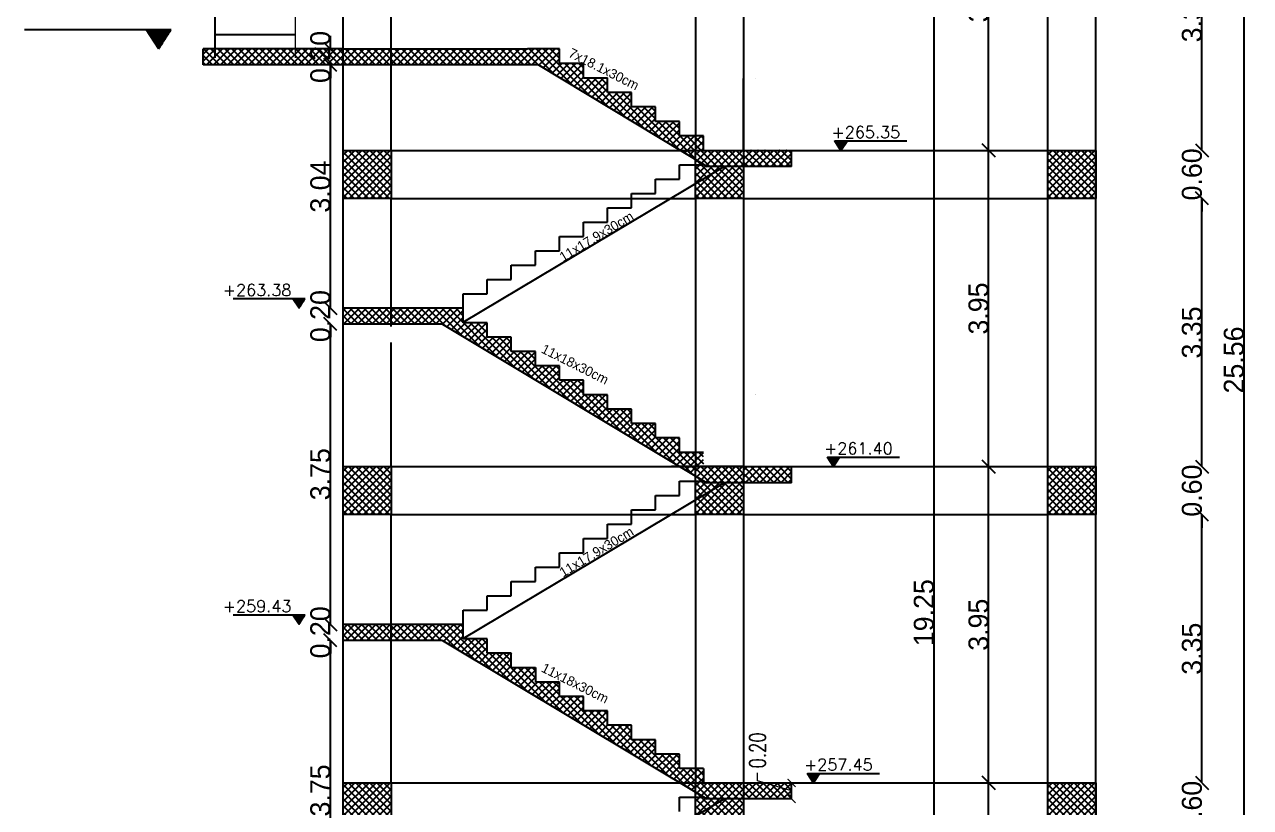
# Model space of a CAD drawing. Extents: x 166525 to 167198, y 178739 to 179747.
# Drawn here: x 166618.18 to 166633.5, y 179270.14 to 179279.92 of the extents above; entities that cross this region are included whole.
import ezdxf

# ---------------------------------------------------------------- set-up
doc = ezdxf.new("R2010")
doc.units = 0
doc.header["$MEASUREMENT"] = 0
doc.linetypes.add('AUSGEZOGEN', pattern=[0])
doc.linetypes.add('VONLAYER', pattern=[0])
doc.layers.get('0').update_dxf_attribs({"linetype": 'CONTINUOUS'})
doc.layers.get('DEFPOINTS').update_dxf_attribs({"linetype": 'CONTINUOUS'})
for name, color, linetype in [('3', 4, 'CONTINUOUS'), ('concret', 5, 'CONTINUOUS'), ('EBENE0', 7, 'AUSGEZOGEN'), ('HATH', 253, 'CONTINUOUS'), ('ST', 2, 'CONTINUOUS'), ('Stairs', 231, 'CONTINUOUS'), ('TEXTM', 2, 'CONTINUOUS'), ('TEXTS', 1, 'CONTINUOUS')]:
    doc.layers.add(name, color=color, linetype=linetype)
for name, color, linetype, lineweight in [('BEAM', 6, 'CONTINUOUS', 13), ('dimentions', 241, 'CONTINUOUS', 20), ('LAND CORNERS', 255, 'CONTINUOUS', 25)]:
    doc.layers.add(name, color=color, linetype=linetype, lineweight=lineweight)
doc.styles.add('DIM', font='simplex.shx', dxfattribs={"width": 0.75})
doc.styles.add('ROMANS', font='romans.shx')
doc.dimstyles.new('mais 1-100 plan', dxfattribs={"dimtxt": 0.25, "dimasz": 0.1635, "dimexe": 0.18, "dimexo": 0.0625, "dimgap": 0, "dimtad": 1, "dimzin": 0, "dimdsep": 46, "dimtxsty": 'Standard', "dimblk": 'OBLIQUE', "dimcen": 0, "dimse1": 1, "dimse2": 1, "dimclrd": 8, "dimclrt": 4, "dimadec": 0, "dimazin": 0, "dimtfac": 1, "dimtix": 1, "dimtofl": 0, "dimtmove": 0, "dimatfit": 3, "dimldrblk": 'OBLIQUE', "dimfxl": 0.18, "dimtolj": 1, "dimtzin": 0, "dimarcsym": 0})
doc.dimstyles.new('MUTASIM', dxfattribs={"dimscale": 0.9995, "dimtxt": 0.2, "dimasz": 0.1, "dimexe": 0.05, "dimexo": 0.12, "dimgap": 0.05, "dimtad": 0, "dimzin": 0, "dimdsep": 46, "dimtxsty": 'DIM', "dimblk": 'ARCHTICK', "dimcen": 0.09, "dimclrd": 35, "dimclre": 33, "dimclrt": 256, "dimazin": 0, "dimtfac": 1, "dimtofl": 0, "dimtmove": 1, "dimatfit": 3, "dimfxl": 0.18, "dimtolj": 1, "dimtzin": 0, "dimlwd": 13, "dimlwe": 9, "dimarcsym": 0})
pattern_1 = [(45, (14487.087284, -1788.937945), (-0.044194173824, 0.044194173824), []), (135, (14487.087284, -1788.937945), (-0.044194173824, -0.044194173824), [])]

# ---------------------------------------------------------------- blocks, each defined once
blk = doc.blocks.new('_OBLIQUE')
at = {"color": 0, "linetype": 'ByBlock'}
blk.add_line((-0.5, -0.5), (0.5, 0.5), dxfattribs=at)
blk = doc.blocks.new('*D389')
at = {"layer": 'DEFPOINTS', "color": 0, "transparency": 16777216}
for p in [(166630.225, 179270.449), (166630.225, 179270.449), (166630.225, 179266.499)]:
    blk.add_point(p, dxfattribs=at)
at = {"layer": 'LAND CORNERS', "color": 8, "lineweight": -2, "transparency": 16777216}
blk.add_line((166630.225, 179266.499), (166630.225, 179270.449), dxfattribs=at)
at = {"layer": 'LAND CORNERS', "color": 8, "lineweight": -2, "transparency": 16777216, "xscale": 0.1635000000000001, "yscale": 0.1635000000000001, "zscale": 0.1635000000000001}
for p, rotation in [((166630.225, 179270.449), 90), ((166630.225, 179266.499), 270)]:
    blk.add_blockref('_OBLIQUE', p, dxfattribs=dict(at, rotation=rotation))
at = {"layer": 'LAND CORNERS', "color": 4, "transparency": 16777216, "insert": (166630.1, 179268.474), "char_height": 0.25, "attachment_point": 5, "rotation": 90}
blk.add_mtext('\\A1;3.95', dxfattribs=at)
blk = doc.blocks.new('*D390')
at = {"layer": 'DEFPOINTS', "color": 0, "transparency": 16777216}
for p in [(166630.225, 179274.399), (166630.225, 179274.399), (166630.225, 179270.449)]:
    blk.add_point(p, dxfattribs=at)
at = {"layer": 'LAND CORNERS', "color": 8, "lineweight": -2, "transparency": 16777216}
blk.add_line((166630.225, 179270.449), (166630.225, 179274.399), dxfattribs=at)
at = {"layer": 'LAND CORNERS', "color": 8, "lineweight": -2, "transparency": 16777216, "xscale": 0.1635000000000001, "yscale": 0.1635000000000001, "zscale": 0.1635000000000001}
for p, rotation in [((166630.225, 179274.399), 90), ((166630.225, 179270.449), 270)]:
    blk.add_blockref('_OBLIQUE', p, dxfattribs=dict(at, rotation=rotation))
at = {"layer": 'LAND CORNERS', "color": 4, "transparency": 16777216, "insert": (166630.1, 179272.424), "char_height": 0.25, "attachment_point": 5, "rotation": 90}
blk.add_mtext('\\A1;3.95', dxfattribs=at)
blk = doc.blocks.new('*D391')
at = {"layer": 'DEFPOINTS', "color": 0, "transparency": 16777216}
for p in [(166630.225, 179278.349), (166630.225, 179278.349), (166630.225, 179274.399)]:
    blk.add_point(p, dxfattribs=at)
at = {"layer": 'LAND CORNERS', "color": 8, "lineweight": -2, "transparency": 16777216}
blk.add_line((166630.225, 179274.399), (166630.225, 179278.349), dxfattribs=at)
at = {"layer": 'LAND CORNERS', "color": 8, "lineweight": -2, "transparency": 16777216, "xscale": 0.1635000000000001, "yscale": 0.1635000000000001, "zscale": 0.1635000000000001}
for p, rotation in [((166630.225, 179278.349), 90), ((166630.225, 179274.399), 270)]:
    blk.add_blockref('_OBLIQUE', p, dxfattribs=dict(at, rotation=rotation))
at = {"layer": 'LAND CORNERS', "color": 4, "transparency": 16777216, "insert": (166630.1, 179276.374), "char_height": 0.25, "attachment_point": 5, "rotation": 90}
blk.add_mtext('\\A1;3.95', dxfattribs=at)
blk = doc.blocks.new('*D392')
at = {"layer": 'DEFPOINTS', "color": 0, "transparency": 16777216}
for p in [(166630.225, 179282.199), (166630.225, 179282.199), (166630.225, 179278.349)]:
    blk.add_point(p, dxfattribs=at)
at = {"layer": 'LAND CORNERS', "color": 8, "lineweight": -2, "transparency": 16777216}
blk.add_line((166630.225, 179278.349), (166630.225, 179282.199), dxfattribs=at)
at = {"layer": 'LAND CORNERS', "color": 8, "lineweight": -2, "transparency": 16777216, "xscale": 0.1635000000000001, "yscale": 0.1635000000000001, "zscale": 0.1635000000000001}
for p, rotation in [((166630.225, 179282.199), 90), ((166630.225, 179278.349), 270)]:
    blk.add_blockref('_OBLIQUE', p, dxfattribs=dict(at, rotation=rotation))
at = {"layer": 'LAND CORNERS', "color": 4, "transparency": 16777216, "insert": (166630.1, 179280.274), "char_height": 0.25, "attachment_point": 5, "rotation": 90}
blk.add_mtext('\\A1;3.85', dxfattribs=at)
blk = doc.blocks.new('*D393')
at = {"layer": 'DEFPOINTS', "color": 0, "transparency": 16777216}
for p in [(166629.574, 179282.199), (166629.542, 179262.949), (166629.574, 179262.949)]:
    blk.add_point(p, dxfattribs=at)
at = {"layer": 'LAND CORNERS', "color": 8, "lineweight": -2, "transparency": 16777216}
blk.add_line((166629.542, 179282.199), (166629.542, 179262.949), dxfattribs=at)
at = {"layer": 'LAND CORNERS', "color": 8, "lineweight": -2, "transparency": 16777216, "xscale": 0.1635000000000001, "yscale": 0.1635000000000001, "zscale": 0.1635000000000001}
for p, rotation in [((166629.542, 179282.199), 90), ((166629.542, 179262.949), 270)]:
    blk.add_blockref('_OBLIQUE', p, dxfattribs=dict(at, rotation=rotation))
at = {"layer": 'LAND CORNERS', "color": 4, "transparency": 16777216, "insert": (166629.417, 179272.574), "char_height": 0.25, "attachment_point": 5, "rotation": 90}
blk.add_mtext('\\A1;19.25', dxfattribs=at)
blk = doc.blocks.new('*D397')
at = {"layer": 'DEFPOINTS', "color": 0, "transparency": 16777216}
for p in [(166631.879, 179270.449), (166632.89, 179270.449), (166631.879, 179269.849)]:
    blk.add_point(p, dxfattribs=at)
at = {"layer": 'LAND CORNERS', "color": 8, "lineweight": -2, "transparency": 16777216}
for p, q in [((166632.89, 179270.449), (166632.89, 179270.612)), ((166632.89, 179269.849), (166632.89, 179269.685))]:
    blk.add_line(p, q, dxfattribs=at)
at = {"layer": 'LAND CORNERS', "color": 8, "lineweight": -2, "transparency": 16777216, "xscale": 0.1635000000000001, "yscale": 0.1635000000000001, "zscale": 0.1635000000000001}
for p, rotation in [((166632.89, 179270.449), 270), ((166632.89, 179269.849), 90)]:
    blk.add_blockref('_OBLIQUE', p, dxfattribs=dict(at, rotation=rotation))
at = {"layer": 'LAND CORNERS', "color": 4, "transparency": 16777216, "insert": (166632.765, 179270.149), "char_height": 0.25, "attachment_point": 5, "rotation": 90}
blk.add_mtext('\\A1;0.60', dxfattribs=at)
blk = doc.blocks.new('*D398')
at = {"layer": 'DEFPOINTS', "color": 0, "transparency": 16777216}
for p in [(166631.879, 179273.799), (166632.89, 179273.799), (166631.879, 179270.449)]:
    blk.add_point(p, dxfattribs=at)
at = {"layer": 'LAND CORNERS', "color": 8, "lineweight": -2, "transparency": 16777216}
blk.add_line((166632.89, 179270.449), (166632.89, 179273.799), dxfattribs=at)
at = {"layer": 'LAND CORNERS', "color": 8, "lineweight": -2, "transparency": 16777216, "xscale": 0.1635000000000001, "yscale": 0.1635000000000001, "zscale": 0.1635000000000001}
for p, rotation in [((166632.89, 179273.799), 90), ((166632.89, 179270.449), 270)]:
    blk.add_blockref('_OBLIQUE', p, dxfattribs=dict(at, rotation=rotation))
at = {"layer": 'LAND CORNERS', "color": 4, "transparency": 16777216, "insert": (166632.765, 179272.124), "char_height": 0.25, "attachment_point": 5, "rotation": 90}
blk.add_mtext('\\A1;3.35', dxfattribs=at)
blk = doc.blocks.new('*D399')
at = {"layer": 'DEFPOINTS', "color": 0, "transparency": 16777216}
for p in [(166631.879, 179274.399), (166632.89, 179274.399), (166631.879, 179273.799)]:
    blk.add_point(p, dxfattribs=at)
at = {"layer": 'LAND CORNERS', "color": 8, "lineweight": -2, "transparency": 16777216}
for p, q in [((166632.89, 179274.399), (166632.89, 179274.562)), ((166632.89, 179273.799), (166632.89, 179273.635))]:
    blk.add_line(p, q, dxfattribs=at)
at = {"layer": 'LAND CORNERS', "color": 8, "lineweight": -2, "transparency": 16777216, "xscale": 0.1635000000000001, "yscale": 0.1635000000000001, "zscale": 0.1635000000000001}
for p, rotation in [((166632.89, 179274.399), 270), ((166632.89, 179273.799), 90)]:
    blk.add_blockref('_OBLIQUE', p, dxfattribs=dict(at, rotation=rotation))
at = {"layer": 'LAND CORNERS', "color": 4, "transparency": 16777216, "insert": (166632.765, 179274.099), "char_height": 0.25, "attachment_point": 5, "rotation": 90}
blk.add_mtext('\\A1;0.60', dxfattribs=at)
blk = doc.blocks.new('*D400')
at = {"layer": 'DEFPOINTS', "color": 0, "transparency": 16777216}
for p in [(166631.879, 179277.749), (166632.89, 179277.749), (166631.879, 179274.399)]:
    blk.add_point(p, dxfattribs=at)
at = {"layer": 'LAND CORNERS', "color": 8, "lineweight": -2, "transparency": 16777216}
blk.add_line((166632.89, 179274.399), (166632.89, 179277.749), dxfattribs=at)
at = {"layer": 'LAND CORNERS', "color": 8, "lineweight": -2, "transparency": 16777216, "xscale": 0.1635000000000001, "yscale": 0.1635000000000001, "zscale": 0.1635000000000001}
for p, rotation in [((166632.89, 179277.749), 90), ((166632.89, 179274.399), 270)]:
    blk.add_blockref('_OBLIQUE', p, dxfattribs=dict(at, rotation=rotation))
at = {"layer": 'LAND CORNERS', "color": 4, "transparency": 16777216, "insert": (166632.765, 179276.074), "char_height": 0.25, "attachment_point": 5, "rotation": 90}
blk.add_mtext('\\A1;3.35', dxfattribs=at)
blk = doc.blocks.new('*D401')
at = {"layer": 'DEFPOINTS', "color": 0, "transparency": 16777216}
for p in [(166631.879, 179278.349), (166632.89, 179278.349), (166631.879, 179277.749)]:
    blk.add_point(p, dxfattribs=at)
at = {"layer": 'LAND CORNERS', "color": 8, "lineweight": -2, "transparency": 16777216}
for p, q in [((166632.89, 179278.349), (166632.89, 179278.512)), ((166632.89, 179277.749), (166632.89, 179277.585))]:
    blk.add_line(p, q, dxfattribs=at)
at = {"layer": 'LAND CORNERS', "color": 8, "lineweight": -2, "transparency": 16777216, "xscale": 0.1635000000000001, "yscale": 0.1635000000000001, "zscale": 0.1635000000000001}
for p, rotation in [((166632.89, 179278.349), 270), ((166632.89, 179277.749), 90)]:
    blk.add_blockref('_OBLIQUE', p, dxfattribs=dict(at, rotation=rotation))
at = {"layer": 'LAND CORNERS', "color": 4, "transparency": 16777216, "insert": (166632.765, 179278.049), "char_height": 0.25, "attachment_point": 5, "rotation": 90}
blk.add_mtext('\\A1;0.60', dxfattribs=at)
blk = doc.blocks.new('*D402')
at = {"layer": 'DEFPOINTS', "color": 0, "transparency": 16777216}
for p in [(166631.879, 179281.699), (166632.89, 179281.699), (166631.879, 179278.349)]:
    blk.add_point(p, dxfattribs=at)
at = {"layer": 'LAND CORNERS', "color": 8, "lineweight": -2, "transparency": 16777216}
blk.add_line((166632.89, 179278.349), (166632.89, 179281.699), dxfattribs=at)
at = {"layer": 'LAND CORNERS', "color": 8, "lineweight": -2, "transparency": 16777216, "xscale": 0.1635000000000001, "yscale": 0.1635000000000001, "zscale": 0.1635000000000001}
for p, rotation in [((166632.89, 179281.699), 90), ((166632.89, 179278.349), 270)]:
    blk.add_blockref('_OBLIQUE', p, dxfattribs=dict(at, rotation=rotation))
at = {"layer": 'LAND CORNERS', "color": 4, "transparency": 16777216, "insert": (166632.765, 179280.024), "char_height": 0.25, "attachment_point": 5, "rotation": 90}
blk.add_mtext('\\A1;3.35', dxfattribs=at)
blk = doc.blocks.new('*D404')
at = {"layer": 'DEFPOINTS', "color": 0, "transparency": 16777216}
for p in [(166632.86, 179288.512), (166632.89, 179262.949), (166633.414, 179262.949)]:
    blk.add_point(p, dxfattribs=at)
at = {"layer": 'LAND CORNERS', "color": 8, "lineweight": -2, "transparency": 16777216}
blk.add_line((166633.414, 179288.512), (166633.414, 179262.949), dxfattribs=at)
at = {"layer": 'LAND CORNERS', "color": 8, "lineweight": -2, "transparency": 16777216, "xscale": 0.1635000000000001, "yscale": 0.1635000000000001, "zscale": 0.1635000000000001}
for p, rotation in [((166633.414, 179288.512), 90), ((166633.414, 179262.949), 270)]:
    blk.add_blockref('_OBLIQUE', p, dxfattribs=dict(at, rotation=rotation))
at = {"layer": 'LAND CORNERS', "color": 4, "transparency": 16777216, "insert": (166633.289, 179275.731), "char_height": 0.25, "attachment_point": 5, "rotation": 90}
blk.add_mtext('\\A1;25.56', dxfattribs=at)
blk = doc.blocks.new('*D409')
at = {"layer": 'DEFPOINTS', "color": 0, "transparency": 16777216}
for p in [(166622.003, 179272.229), (166622.163, 179272.229), (166622.163, 179268.479)]:
    blk.add_point(p, dxfattribs=at)
at = {"layer": 'LAND CORNERS', "color": 8, "lineweight": -2, "transparency": 16777216}
blk.add_line((166622.003, 179268.479), (166622.003, 179272.229), dxfattribs=at)
at = {"layer": 'LAND CORNERS', "color": 8, "lineweight": -2, "transparency": 16777216, "xscale": 0.1635000000000001, "yscale": 0.1635000000000001, "zscale": 0.1635000000000001}
for p, rotation in [((166622.003, 179272.229), 90), ((166622.003, 179268.479), 270)]:
    blk.add_blockref('_OBLIQUE', p, dxfattribs=dict(at, rotation=rotation))
at = {"layer": 'LAND CORNERS', "color": 4, "transparency": 16777216, "insert": (166621.878, 179270.354), "char_height": 0.25, "attachment_point": 5, "rotation": 90}
blk.add_mtext('\\A1;3.75', dxfattribs=at)
blk = doc.blocks.new('*D410')
at = {"layer": 'DEFPOINTS', "color": 0, "transparency": 16777216}
for p in [(166622.003, 179272.429), (166622.163, 179272.429), (166622.163, 179272.229)]:
    blk.add_point(p, dxfattribs=at)
at = {"layer": 'LAND CORNERS', "color": 8, "lineweight": -2, "transparency": 16777216}
for p, q in [((166622.003, 179272.429), (166622.003, 179272.592)), ((166622.003, 179272.229), (166622.003, 179272.065))]:
    blk.add_line(p, q, dxfattribs=at)
at = {"layer": 'LAND CORNERS', "color": 8, "lineweight": -2, "transparency": 16777216, "xscale": 0.1635000000000001, "yscale": 0.1635000000000001, "zscale": 0.1635000000000001}
for p, rotation in [((166622.003, 179272.429), 270), ((166622.003, 179272.229), 90)]:
    blk.add_blockref('_OBLIQUE', p, dxfattribs=dict(at, rotation=rotation))
at = {"layer": 'LAND CORNERS', "color": 4, "transparency": 16777216, "insert": (166621.878, 179272.329), "char_height": 0.25, "attachment_point": 5, "rotation": 90}
blk.add_mtext('\\A1;0.20', dxfattribs=at)
blk = doc.blocks.new('*D411')
at = {"layer": 'DEFPOINTS', "color": 0, "transparency": 16777216}
for p in [(166622.003, 179276.179), (166622.163, 179276.179), (166622.163, 179272.429)]:
    blk.add_point(p, dxfattribs=at)
at = {"layer": 'LAND CORNERS', "color": 8, "lineweight": -2, "transparency": 16777216}
blk.add_line((166622.003, 179272.429), (166622.003, 179276.179), dxfattribs=at)
at = {"layer": 'LAND CORNERS', "color": 8, "lineweight": -2, "transparency": 16777216, "xscale": 0.1635000000000001, "yscale": 0.1635000000000001, "zscale": 0.1635000000000001}
for p, rotation in [((166622.003, 179276.179), 90), ((166622.003, 179272.429), 270)]:
    blk.add_blockref('_OBLIQUE', p, dxfattribs=dict(at, rotation=rotation))
at = {"layer": 'LAND CORNERS', "color": 4, "transparency": 16777216, "insert": (166621.878, 179274.304), "char_height": 0.25, "attachment_point": 5, "rotation": 90}
blk.add_mtext('\\A1;3.75', dxfattribs=at)
blk = doc.blocks.new('*D412')
at = {"layer": 'DEFPOINTS', "color": 0, "transparency": 16777216}
for p in [(166622.003, 179276.379), (166622.163, 179276.379), (166622.163, 179276.179)]:
    blk.add_point(p, dxfattribs=at)
at = {"layer": 'LAND CORNERS', "color": 8, "lineweight": -2, "transparency": 16777216}
for p, q in [((166622.003, 179276.379), (166622.003, 179276.542)), ((166622.003, 179276.179), (166622.003, 179276.015))]:
    blk.add_line(p, q, dxfattribs=at)
at = {"layer": 'LAND CORNERS', "color": 8, "lineweight": -2, "transparency": 16777216, "xscale": 0.1635000000000001, "yscale": 0.1635000000000001, "zscale": 0.1635000000000001}
for p, rotation in [((166622.003, 179276.379), 270), ((166622.003, 179276.179), 90)]:
    blk.add_blockref('_OBLIQUE', p, dxfattribs=dict(at, rotation=rotation))
at = {"layer": 'LAND CORNERS', "color": 4, "transparency": 16777216, "insert": (166621.878, 179276.279), "char_height": 0.25, "attachment_point": 5, "rotation": 90}
blk.add_mtext('\\A1;0.20', dxfattribs=at)
blk = doc.blocks.new('*D413')
at = {"layer": 'DEFPOINTS', "color": 0, "transparency": 16777216}
for p in [(166622.003, 179279.416), (166622.163, 179279.416), (166622.163, 179276.379)]:
    blk.add_point(p, dxfattribs=at)
at = {"layer": 'LAND CORNERS', "color": 8, "lineweight": -2, "transparency": 16777216}
blk.add_line((166622.003, 179276.379), (166622.003, 179279.416), dxfattribs=at)
at = {"layer": 'LAND CORNERS', "color": 8, "lineweight": -2, "transparency": 16777216, "xscale": 0.1635000000000001, "yscale": 0.1635000000000001, "zscale": 0.1635000000000001}
for p, rotation in [((166622.003, 179279.416), 90), ((166622.003, 179276.379), 270)]:
    blk.add_blockref('_OBLIQUE', p, dxfattribs=dict(at, rotation=rotation))
at = {"layer": 'LAND CORNERS', "color": 4, "transparency": 16777216, "insert": (166621.878, 179277.897), "char_height": 0.25, "attachment_point": 5, "rotation": 90}
blk.add_mtext('\\A1;3.04', dxfattribs=at)
blk = doc.blocks.new('*D414')
at = {"layer": 'DEFPOINTS', "color": 0, "transparency": 16777216}
for p in [(166622.003, 179279.616), (166622.163, 179279.616), (166622.163, 179279.416)]:
    blk.add_point(p, dxfattribs=at)
at = {"layer": 'LAND CORNERS', "color": 8, "lineweight": -2, "transparency": 16777216}
for p, q in [((166622.003, 179279.616), (166622.003, 179279.779)), ((166622.003, 179279.416), (166622.003, 179279.252))]:
    blk.add_line(p, q, dxfattribs=at)
at = {"layer": 'LAND CORNERS', "color": 8, "lineweight": -2, "transparency": 16777216, "xscale": 0.1635000000000001, "yscale": 0.1635000000000001, "zscale": 0.1635000000000001}
for p, rotation in [((166622.003, 179279.616), 270), ((166622.003, 179279.416), 90)]:
    blk.add_blockref('_OBLIQUE', p, dxfattribs=dict(at, rotation=rotation))
at = {"layer": 'LAND CORNERS', "color": 4, "transparency": 16777216, "insert": (166621.878, 179279.516), "char_height": 0.25, "attachment_point": 5, "rotation": 90}
blk.add_mtext('\\A1;0.20', dxfattribs=at)
blk = doc.blocks.new('_ARCHTICK')
at = {"color": 0, "linetype": 'ByBlock', "const_width": 0.15}
blk.add_lwpolyline([(-0.5, -0.5), (0.5, 0.5)], dxfattribs=at)
blk = doc.blocks.new('*D865')
at = {"layer": 'BEAM', "color": 35, "linetype": 'Continuous', "lineweight": 13, "transparency": 16777216}
for p, q in [((166627.338, 179270.476), (166627.338, 179270.576)), ((166627.763, 179270.348), (166627.338, 179270.476)), ((166627.763, 179270.449), (166627.763, 179270.248))]:
    blk.add_line(p, q, dxfattribs=at)
at = {"layer": 'BEAM', "color": 33, "linetype": 'Continuous', "lineweight": 9, "transparency": 16777216}
for p, q in [((166627.643, 179270.449), (166627.713, 179270.449)), ((166627.643, 179270.248), (166627.713, 179270.248))]:
    blk.add_line(p, q, dxfattribs=at)
at = {"layer": 'DEFPOINTS', "color": 0, "linetype": 'Continuous', "transparency": 16777216}
for p in [(166627.763, 179270.449), (166627.763, 179270.248), (166627.763, 179270.248)]:
    blk.add_point(p, dxfattribs=at)
at = {"layer": 'BEAM', "color": 35, "linetype": 'Continuous', "lineweight": 13, "transparency": 16777216, "xscale": 0.09995000000000001, "yscale": 0.09995000000000001, "zscale": 0.09995000000000001}
for p, rotation in [((166627.763, 179270.449), 90), ((166627.763, 179270.248), 270)]:
    blk.add_blockref('_ARCHTICK', p, dxfattribs=dict(at, rotation=rotation))
at = {"layer": 'BEAM', "linetype": 'Continuous', "transparency": 16777216, "insert": (166627.338, 179270.854), "char_height": 0.1999, "attachment_point": 5, "rotation": 90, "style": 'DIM'}
blk.add_mtext('\\A1;0.20', dxfattribs=at)

msp = doc.modelspace()

# ---------------------------------------------------------------- hatches: boundary and pattern name
at = {"layer": 'HATH'}
h = msp.add_hatch(dxfattribs=at)
h.set_pattern_fill('ANSI37', color=256, scale=0.5, style=0)
h.set_pattern_definition(pattern_1)
h.paths.add_polyline_path([(166622.76265, 179279.61582), (166622.16265, 179279.61582), (166622.16265, 179279.41582), (166622.72277, 179279.41582), (166622.76265, 179279.41582)])
h.paths.add_polyline_path([(166622.16265, 179279.61582), (166620.41265, 179279.61582), (166620.41265, 179279.41582), (166622.16265, 179279.41582)])
h.paths.add_polyline_path([(166622.06582, 179279.11999), (166622.06582, 179279.91165), (166621.69082, 179279.91165), (166621.69082, 179279.11999)], flags=9)
h.paths.add_polyline_path([(166624.86265, 179279.43482), (166624.86265, 179279.61582), (166622.76265, 179279.61582), (166622.76265, 179279.41582), (166624.60377, 179279.41582), (166626.37228, 179278.34882), (166626.66265, 179278.34882), (166626.66265, 179278.52982), (166626.36265, 179278.52982), (166626.36265, 179278.71082), (166626.06265, 179278.71082), (166626.06265, 179278.89182), (166625.76265, 179278.89182), (166625.76265, 179279.07282), (166625.46265, 179279.07282), (166625.46265, 179279.25382), (166625.16265, 179279.25382), (166625.16265, 179279.43482)])
h.paths.add_polyline_path([(166626.56265, 179278.23397), (166626.56265, 179278.34882), (166626.37228, 179278.34882)])
h.paths.add_polyline_path([(166627.16265, 179278.34882), (166627.16265, 179278.34557), (166627.76265, 179278.34557), (166627.76265, 179278.34882)])
h = msp.add_hatch(dxfattribs=at)
h.set_pattern_fill('ANSI37', color=256, scale=0.5, style=0)
h.set_pattern_definition([(45, (160972.57435, 180364.42566), (-0.0441941738, 0.0441941738), []), (135, (160972.57435, 180364.42566), (-0.0441941738, -0.0441941738), [])])
h.paths.add_polyline_path([(166622.16265, 179278.34882), (166622.76265, 179278.34882), (166622.76265, 179277.74882), (166622.16265, 179277.74882)])
h = msp.add_hatch(dxfattribs=at)
h.set_pattern_fill('ANSI37', color=256, scale=0.5, style=0)
h.set_pattern_definition([(45, (160976.97435, 180364.42566), (-0.0441941738, 0.0441941738), []), (135, (160976.97435, 180364.42566), (-0.0441941738, -0.0441941738), [])])
h.paths.add_polyline_path([(166626.56265, 179278.34882), (166627.16265, 179278.34882), (166627.16265, 179277.74882), (166626.56265, 179277.74882)])
h = msp.add_hatch(dxfattribs=at)
h.set_pattern_fill('ANSI37', color=256, scale=0.5, style=0)
h.set_pattern_definition([(45, (14955.832974, 20271.296264), (-0.044194173824, 0.044194173824), []), (135, (14955.832974, 20271.296264), (-0.044194173824, -0.044194173824), [])])
h.paths.add_polyline_path([(166627.76265, 179266.29882), (166627.76265, 179266.49882), (166627.16265, 179266.49882), (166627.16265, 179266.29882)])
h.paths.add_polyline_path([(166627.16265, 179270.44882), (166627.16265, 179270.24782), (166627.76265, 179270.24782), (166627.76265, 179270.44882)])
h.paths.add_polyline_path([(166627.16265, 179274.39882), (166627.16265, 179274.19682), (166627.76265, 179274.19682), (166627.76265, 179274.39882)])
h.paths.add_polyline_path([(166627.16265, 179278.34882), (166627.16265, 179278.14582), (166627.76265, 179278.14582), (166627.76265, 179278.34882)])
h = msp.add_hatch(dxfattribs=at)
h.set_pattern_fill('ANSI37', color=256, scale=0.5, style=0)
h.set_pattern_definition([(45, (160981.37435, 180364.42566), (-0.0441941738, 0.0441941738), []), (135, (160981.37435, 180364.42566), (-0.0441941738, -0.0441941738), [])])
h.paths.add_polyline_path([(166630.96265, 179278.34882), (166631.56265, 179278.34882), (166631.56265, 179277.74882), (166630.96265, 179277.74882)])
h = msp.add_hatch(dxfattribs=at)
h.set_pattern_fill('ANSI37', color=256, scale=0.5, style=0)
h.set_pattern_definition(pattern_1)
h.paths.add_polyline_path([(166626.06265, 179274.75682), (166626.06265, 179274.93682), (166625.76265, 179274.93682), (166625.76265, 179275.11682), (166625.46265, 179275.11682), (166625.46265, 179275.29682), (166625.16265, 179275.29682), (166625.16265, 179275.47682), (166624.86265, 179275.47682), (166624.86265, 179275.65682), (166624.56265, 179275.65682), (166624.56265, 179275.83682), (166624.26265, 179275.83682), (166624.26265, 179276.01682), (166623.96265, 179276.01682), (166623.96265, 179276.19682), (166623.66265, 179276.19682), (166623.66265, 179276.37682), (166622.76265, 179276.37682), (166622.76265, 179276.17682), (166623.40443, 179276.17682), (166626.36776, 179274.39882), (166626.66265, 179274.39882), (166626.66265, 179274.57682), (166626.36265, 179274.57682), (166626.36265, 179274.75682)])
h.paths.add_polyline_path([(166622.16265, 179276.37682), (166622.16265, 179276.17682), (166622.76265, 179276.17682), (166622.76265, 179276.37682)])
h.paths.add_polyline_path([(166626.56265, 179274.28189), (166626.56265, 179274.39882), (166626.36776, 179274.39882)])
h = msp.add_hatch(dxfattribs=at)
h.set_pattern_fill('ANSI37', color=256, scale=0.5, style=0)
h.set_pattern_definition([(45, (160972.57435, 180360.47566), (-0.0441941738, 0.0441941738), []), (135, (160972.57435, 180360.47566), (-0.0441941738, -0.0441941738), [])])
h.paths.add_polyline_path([(166622.16265, 179274.39882), (166622.76265, 179274.39882), (166622.76265, 179273.79882), (166622.16265, 179273.79882)])
h = msp.add_hatch(dxfattribs=at)
h.set_pattern_fill('ANSI37', color=256, scale=0.5, style=0)
h.set_pattern_definition([(45, (160976.97435, 180360.47566), (-0.0441941738, 0.0441941738), []), (135, (160976.97435, 180360.47566), (-0.0441941738, -0.0441941738), [])])
h.paths.add_polyline_path([(166626.56265, 179274.39882), (166627.16265, 179274.39882), (166627.16265, 179273.79882), (166626.56265, 179273.79882)])
h = msp.add_hatch(dxfattribs=at)
h.set_pattern_fill('ANSI37', color=256, scale=0.5, style=0)
h.set_pattern_definition([(45, (160981.37435, 180360.47566), (-0.0441941738, 0.0441941738), []), (135, (160981.37435, 180360.47566), (-0.0441941738, -0.0441941738), [])])
h.paths.add_polyline_path([(166630.96265, 179274.39882), (166631.56265, 179274.39882), (166631.56265, 179273.79882), (166630.96265, 179273.79882)])
h = msp.add_hatch(dxfattribs=at)
h.set_pattern_fill('ANSI37', color=256, scale=0.5, style=0)
h.set_pattern_definition(pattern_1)
h.paths.add_polyline_path([(166626.66265, 179266.67882), (166626.36265, 179266.67882), (166626.36265, 179266.85882), (166626.06265, 179266.85882), (166626.06265, 179267.03882), (166625.76265, 179267.03882), (166625.76265, 179267.21882), (166625.46265, 179267.21882), (166625.46265, 179267.39882), (166625.16265, 179267.39882), (166625.16265, 179267.57882), (166624.86265, 179267.57882), (166624.86265, 179267.75882), (166624.56265, 179267.75882), (166624.56265, 179267.93882), (166624.26265, 179267.93882), (166624.26265, 179268.11882), (166623.96265, 179268.11882), (166623.96265, 179268.29882), (166623.66265, 179268.29882), (166623.66265, 179268.47882), (166622.76265, 179268.47882), (166622.76265, 179268.27882), (166623.40443, 179268.27882), (166626.3711, 179266.49882), (166626.66265, 179266.49882)])
h.paths.add_polyline_path([(166622.76265, 179268.47882), (166622.16265, 179268.47882), (166622.16265, 179268.27882), (166622.76265, 179268.27882)])
h.paths.add_polyline_path([(166626.36265, 179270.80782), (166626.06265, 179270.80782), (166626.06265, 179270.98782), (166625.76265, 179270.98782), (166625.76265, 179271.16782), (166625.46265, 179271.16782), (166625.46265, 179271.34782), (166625.16265, 179271.34782), (166625.16265, 179271.52782), (166624.86265, 179271.52782), (166624.86265, 179271.70782), (166624.56265, 179271.70782), (166624.56265, 179271.88782), (166624.26265, 179271.88782), (166624.26265, 179272.06782), (166623.96265, 179272.06782), (166623.96265, 179272.24782), (166623.66265, 179272.24782), (166623.66265, 179272.42782), (166622.76265, 179272.42782), (166622.76265, 179272.22782), (166623.40443, 179272.22782), (166626.36943, 179270.44882), (166626.66265, 179270.44882), (166626.66265, 179270.62782), (166626.36265, 179270.62782)])
h.paths.add_polyline_path([(166624.58652, 179267.83702), (166625.55165, 179267.35233), (166625.63243, 179267.51319), (166624.6673, 179267.99787)], flags=25)
h.paths.add_polyline_path([(166626.56265, 179270.33289), (166626.56265, 179270.44882), (166626.36943, 179270.44882)])
h.paths.add_polyline_path([(166627.16265, 179270.44882), (166627.16265, 179270.44557), (166627.76265, 179270.44557), (166627.76265, 179270.44882)])
h.paths.add_polyline_path([(166626.56265, 179266.38389), (166626.56265, 179266.49882), (166626.3711, 179266.49882)])
h = msp.add_hatch(dxfattribs=at)
h.set_pattern_fill('ANSI37', color=256, scale=0.5, style=0)
h.set_pattern_definition(pattern_1)
h.paths.add_polyline_path([(166622.76265, 179272.22782), (166622.76265, 179272.42782), (166622.16265, 179272.42782), (166622.16265, 179272.22782)])
h = msp.add_hatch(dxfattribs=at)
h.set_pattern_fill('ANSI37', color=256, scale=0.5, style=0)
h.set_pattern_definition([(45, (160972.57435, 180356.52566), (-0.0441941738, 0.0441941738), []), (135, (160972.57435, 180356.52566), (-0.0441941738, -0.0441941738), [])])
h.paths.add_polyline_path([(166622.16265, 179270.44882), (166622.76265, 179270.44882), (166622.76265, 179269.84882), (166622.16265, 179269.84882)])
h = msp.add_hatch(dxfattribs=at)
h.set_pattern_fill('ANSI37', color=256, scale=0.5, style=0)
h.set_pattern_definition([(45, (160976.97435, 180356.52566), (-0.0441941738, 0.0441941738), []), (135, (160976.97435, 180356.52566), (-0.0441941738, -0.0441941738), [])])
h.paths.add_polyline_path([(166626.56265, 179270.44882), (166627.16265, 179270.44882), (166627.16265, 179269.84882), (166626.56265, 179269.84882)])
h = msp.add_hatch(dxfattribs=at)
h.set_pattern_fill('ANSI37', color=256, scale=0.5, style=0)
h.set_pattern_definition([(45, (160981.37435, 180356.52566), (-0.0441941738, 0.0441941738), []), (135, (160981.37435, 180356.52566), (-0.0441941738, -0.0441941738), [])])
h.paths.add_polyline_path([(166630.96265, 179270.44882), (166631.56265, 179270.44882), (166631.56265, 179269.84882), (166630.96265, 179269.84882)])
at = {"layer": 'TEXTS'}
h = msp.add_hatch(dxfattribs=at)
h.set_pattern_fill('ANSI31', color=0, scale=0.03)
h.set_pattern_definition([(45, (14896.384428, 20126.492935), (-0.00265165042945, 0.00265165042945), [])])
h.paths.add_polyline_path([(166619.70468, 179279.85384), (166620.01491, 179279.85582), (166619.86113, 179279.61582)])
h = msp.add_hatch(dxfattribs=at)
h.set_pattern_fill('ANSI31', color=0, scale=0.0147)
h.set_pattern_definition([(45, (92264.1520256, 101293.3186069), (-0.00129930871043, 0.00129930871043), [])])
h.paths.add_polyline_path([(166628.45702, 179278.46545), (166628.305, 179278.46642), (166628.38035, 179278.34882)])
h = msp.add_hatch(dxfattribs=at)
h.set_pattern_fill('ANSI31', color=0, scale=0.0147)
h.set_pattern_definition([(45, (92277.1075477, 101291.3466069), (-0.00129930871043, 0.00129930871043), [])])
h.paths.add_polyline_path([(166621.53447, 179276.49345), (166621.68648, 179276.49442), (166621.61113, 179276.37682)])
h = msp.add_hatch(dxfattribs=at)
h.set_pattern_fill('ANSI31', color=0, scale=0.0147)
h.set_pattern_definition([(45, (92264.0584957, 101289.3686069), (-0.00129930871043, 0.00129930871043), [])])
h.paths.add_polyline_path([(166628.36349, 179274.51545), (166628.21147, 179274.51642), (166628.28682, 179274.39882)])
h = msp.add_hatch(dxfattribs=at)
h.set_pattern_fill('ANSI31', color=0, scale=0.0147)
h.set_pattern_definition([(45, (92277.1075477, 101287.3976069), (-0.00129930871043, 0.00129930871043), [])])
h.paths.add_polyline_path([(166621.53447, 179272.54445), (166621.68648, 179272.54542), (166621.61113, 179272.42782)])
h = msp.add_hatch(dxfattribs=at)
h.set_pattern_fill('ANSI31', color=0, scale=0.0147)
h.set_pattern_definition([(45, (92263.808516, 101285.4186069), (-0.00129930871043, 0.00129930871043), [])])
h.paths.add_polyline_path([(166628.11351, 179270.56545), (166627.96149, 179270.56642), (166628.03685, 179270.44882)])

# ---------------------------------------------------------------- linework, layer by layer
at = {"layer": 'concret'}
for points in [[(166622.16265, 179278.34882), (166622.76265, 179278.34882), (166622.76265, 179277.74882), (166622.16265, 179277.74882)], [(166626.56265, 179278.34882), (166627.16265, 179278.34882), (166627.16265, 179277.74882), (166626.56265, 179277.74882)], [(166630.96265, 179278.34882), (166631.56265, 179278.34882), (166631.56265, 179277.74882), (166630.96265, 179277.74882)], [(166622.16265, 179274.39882), (166622.76265, 179274.39882), (166622.76265, 179273.79882), (166622.16265, 179273.79882)], [(166626.56265, 179274.39882), (166627.16265, 179274.39882), (166627.16265, 179273.79882), (166626.56265, 179273.79882)], [(166630.96265, 179274.39882), (166631.56265, 179274.39882), (166631.56265, 179273.79882), (166630.96265, 179273.79882)], [(166622.16265, 179270.44882), (166622.76265, 179270.44882), (166622.76265, 179269.84882), (166622.16265, 179269.84882)], [(166626.56265, 179270.44882), (166627.16265, 179270.44882), (166627.16265, 179269.84882), (166626.56265, 179269.84882)], [(166630.96265, 179270.44882), (166631.56265, 179270.44882), (166631.56265, 179269.84882), (166630.96265, 179269.84882)]]:
    msp.add_lwpolyline(points, close=True, dxfattribs=at)
at = {"layer": 'dimentions'}
msp.add_line((166621.56265, 179282.19882), (166621.56265, 179279.50382), dxfattribs=at)
at = {"layer": 'EBENE0', "color": 3, "linetype": 'AUSGEZOGEN'}
for p, q in [((166622.16265, 179266.49882), (166622.16265, 179281.89882)), ((166622.16265, 179266.49882), (166622.16265, 179281.89882)), ((166631.56265, 179262.94882), (166631.56265, 179281.89557)), ((166626.56265, 179281.69882), (166626.56265, 179278.34882)), ((166627.16265, 179281.69882), (166627.16265, 179278.34882)), ((166630.96265, 179278.34882), (166630.96265, 179281.69882)), ((166622.76265, 179278.34882), (166622.76265, 179280.17444)), ((166622.76265, 179278.34882), (166626.26265, 179278.34882)), ((166626.26265, 179278.34882), (166626.56265, 179278.34882)), ((166627.16265, 179278.34882), (166630.96265, 179278.34882)), ((166622.76265, 179276.14882), (166622.76265, 179277.74882)), ((166622.76265, 179276.14882), (166622.76265, 179277.74882)), ((166622.76265, 179277.74882), (166626.56265, 179277.74882)), ((166626.56265, 179277.74882), (166626.56265, 179274.39882)), ((166626.56265, 179277.74882), (166626.56265, 179274.39882)), ((166627.16265, 179277.74882), (166627.16265, 179274.39882)), ((166627.16265, 179277.74882), (166630.96265, 179277.74882)), ((166627.16265, 179277.74882), (166627.16265, 179274.39882)), ((166630.96265, 179274.39882), (166630.96265, 179277.74882)), ((166630.96265, 179274.39882), (166630.96265, 179277.74882)), ((166622.76265, 179274.39882), (166622.76265, 179275.94882)), ((166622.76265, 179274.39882), (166622.76265, 179275.94882)), ((166622.76265, 179274.39882), (166626.56265, 179274.39882)), ((166622.76265, 179274.39882), (166626.56265, 179274.39882)), ((166627.16265, 179274.39882), (166630.96265, 179274.39882)), ((166627.16265, 179274.39882), (166630.96265, 179274.39882)), ((166622.76265, 179273.79882), (166626.56265, 179273.79882)), ((166622.76265, 179272.42382), (166622.76265, 179273.79882)), ((166622.76265, 179273.79882), (166626.56265, 179273.79882)), ((166622.76265, 179272.19882), (166622.76265, 179273.79882)), ((166626.56265, 179273.79882), (166626.56265, 179270.44882)), ((166626.56265, 179273.79882), (166626.56265, 179270.44882)), ((166627.16265, 179273.79882), (166630.96265, 179273.79882)), ((166627.16265, 179273.79882), (166627.16265, 179270.44882)), ((166627.16265, 179273.79882), (166630.96265, 179273.79882)), ((166627.16265, 179273.79882), (166627.16265, 179270.44882)), ((166630.96265, 179270.44882), (166630.96265, 179273.79882)), ((166630.96265, 179270.44882), (166630.96265, 179273.79882)), ((166622.76265, 179270.44882), (166622.76265, 179272.20263)), ((166622.76265, 179270.44882), (166622.76265, 179272.20263)), ((166622.76265, 179270.44882), (166622.76265, 179272.20263)), ((166622.76265, 179270.44882), (166626.56265, 179270.44882)), ((166622.76265, 179270.44882), (166626.56265, 179270.44882)), ((166627.16265, 179270.44882), (166630.96265, 179270.44882)), ((166627.16265, 179270.44882), (166630.96265, 179270.44882))]:
    msp.add_line(p, q, dxfattribs=at)
at = {"layer": 'ST'}
for p, q in [((166622.16265, 179279.61582), (166620.41265, 179279.61582)), ((166620.41265, 179279.41582), (166620.41265, 179279.61582)), ((166622.16265, 179279.61582), (166622.96265, 179279.61582)), ((166622.76265, 179279.61582), (166624.46265, 179279.61582)), ((166622.16265, 179279.41582), (166620.41265, 179279.41582)), ((166622.72277, 179279.41582), (166622.16265, 179279.41582)), ((166624.60377, 179279.41582), (166622.72277, 179279.41582))]:
    msp.add_line(p, q, dxfattribs=at)
at = {"layer": 'Stairs'}
for p, q in [((166620.56265, 179279.50382), (166620.56265, 179282.59882)), ((166627.16265, 179278.34882), (166627.16265, 179279.24882)), ((166627.31265, 179279.25207), (166627.31265, 179279.25249)), ((166627.31265, 179279.25207), (166627.31265, 179279.25249)), ((166627.31265, 179275.29782), (166627.31265, 179275.29824)), ((166627.31265, 179275.29782), (166627.31265, 179275.29824)), ((166627.31265, 179275.29782), (166627.31265, 179275.29824)), ((166627.31265, 179275.29782), (166627.31265, 179275.29824)), ((166627.31265, 179275.29682), (166627.31265, 179275.29724)), ((166627.31265, 179275.29682), (166627.31265, 179275.29724)), ((166626.26265, 179274.44882), (166626.26265, 179274.44882)), ((166626.26265, 179274.39882), (166626.31265, 179274.39882)), ((166626.66265, 179274.44882), (166626.66265, 179274.44882)), ((166626.66265, 179274.39882), (166626.71265, 179274.39882)), ((166626.26265, 179270.49882), (166626.26265, 179270.49882)), ((166626.66265, 179270.49882), (166626.66265, 179270.49882)), ((166626.66265, 179270.44882), (166626.71265, 179270.44882))]:
    msp.add_line(p, q, dxfattribs=at)
at = {"layer": 'Stairs', "linetype": 'VONLAYER'}
for p, q in [((166627.16265, 179274.39882), (166626.26265, 179274.39882)), ((166627.16265, 179274.39882), (166626.26265, 179274.39882)), ((166626.26265, 179274.39882), (166626.31265, 179274.39882))]:
    msp.add_line(p, q, dxfattribs=at)
at = {"layer": 'TEXTS', "color": 0}
for p, q in [((166620.01491, 179279.85582), (166618.18173, 179279.85582)), ((166619.86113, 179279.61582), (166619.70468, 179279.85384)), ((166628.38035, 179278.34882), (166628.305, 179278.46642)), ((166628.305, 179278.46642), (166629.20326, 179278.46642)), ((166628.38035, 179278.34882), (166628.45702, 179278.46545)), ((166621.68648, 179276.49442), (166620.78822, 179276.49442)), ((166621.61113, 179276.37682), (166621.53447, 179276.49345)), ((166628.28682, 179274.39882), (166628.21147, 179274.51642)), ((166628.21147, 179274.51642), (166629.10973, 179274.51642)), ((166628.28682, 179274.39882), (166628.36349, 179274.51545)), ((166621.68648, 179272.54542), (166620.78822, 179272.54542)), ((166621.61113, 179272.42782), (166621.53447, 179272.54445)), ((166628.03685, 179270.44882), (166627.96149, 179270.56642)), ((166627.96149, 179270.56642), (166628.85975, 179270.56642)), ((166628.03685, 179270.44882), (166628.11351, 179270.56545))]:
    msp.add_line(p, q, dxfattribs=at)
at = {"layer": 'TEXTS', "color": 2}
for p, q in [((166621.56265, 179279.79282), (166620.56265, 179279.79282)), ((166627.76265, 179278.14582), (166627.76265, 179278.34882)), ((166622.76265, 179276.37682), (166622.90265, 179276.37682)), ((166627.76265, 179274.19682), (166627.76265, 179274.39882)), ((166627.76265, 179270.24782), (166627.76265, 179270.44882))]:
    msp.add_line(p, q, dxfattribs=at)
at = {"layer": 'TEXTS'}
for p, q in [((166624.86265, 179279.61582), (166624.46265, 179279.61582)), ((166624.86265, 179279.61582), (166624.56265, 179279.61582)), ((166624.86265, 179279.43482), (166624.86265, 179279.61582)), ((166624.60377, 179279.41582), (166626.70875, 179278.14582)), ((166625.16265, 179279.43482), (166624.86265, 179279.43482)), ((166625.16265, 179279.25382), (166625.16265, 179279.43482)), ((166625.16265, 179279.25382), (166625.46265, 179279.25382)), ((166625.46265, 179279.07282), (166625.46265, 179279.25382)), ((166625.76265, 179279.07282), (166625.46265, 179279.07282)), ((166625.76265, 179278.89182), (166625.76265, 179279.07282)), ((166626.06265, 179278.89182), (166625.76265, 179278.89182)), ((166626.06265, 179278.71082), (166626.06265, 179278.89182)), ((166626.36265, 179278.71082), (166626.06265, 179278.71082)), ((166626.36265, 179278.52982), (166626.36265, 179278.71082)), ((166626.66265, 179278.52982), (166626.36265, 179278.52982)), ((166626.66265, 179278.34882), (166626.66265, 179278.52982)), ((166623.66265, 179276.20215), (166626.9202, 179278.14582)), ((166626.36265, 179277.98782), (166626.36265, 179278.16682)), ((166626.36265, 179278.16682), (166626.66265, 179278.16682)), ((166626.66265, 179278.16682), (166626.66265, 179278.17363)), ((166627.76265, 179278.14582), (166626.70875, 179278.14582)), ((166626.06265, 179277.80882), (166626.06265, 179277.98782)), ((166626.06265, 179277.98782), (166626.36265, 179277.98782)), ((166625.76265, 179277.62982), (166625.76265, 179277.80882)), ((166625.76265, 179277.80882), (166626.06265, 179277.80882)), ((166625.46265, 179277.45082), (166625.46265, 179277.62982)), ((166625.46265, 179277.62982), (166625.76265, 179277.62982)), ((166625.16265, 179277.27182), (166625.16265, 179277.45082)), ((166625.16265, 179277.45082), (166625.46265, 179277.45082)), ((166624.86265, 179277.09282), (166624.86265, 179277.27182)), ((166624.86265, 179277.27182), (166625.16265, 179277.27182)), ((166624.56265, 179276.91382), (166624.56265, 179277.09282)), ((166624.56265, 179277.09282), (166624.86265, 179277.09282)), ((166624.26265, 179276.73482), (166624.26265, 179276.91382)), ((166624.26265, 179276.91382), (166624.56265, 179276.91382)), ((166623.96265, 179276.55582), (166623.96265, 179276.73482)), ((166623.96265, 179276.73482), (166624.26265, 179276.73482)), ((166623.66265, 179276.37682), (166623.66265, 179276.55582)), ((166623.66265, 179276.55582), (166623.96265, 179276.55582)), ((166623.66265, 179276.37682), (166622.16265, 179276.37682)), ((166623.66265, 179276.19682), (166623.66265, 179276.37682)), ((166623.40443, 179276.17682), (166622.16265, 179276.17682)), ((166623.40443, 179276.17682), (166626.70443, 179274.19682)), ((166623.96265, 179276.19682), (166623.66265, 179276.19682)), ((166623.96265, 179276.01682), (166623.96265, 179276.19682)), ((166624.26265, 179276.01682), (166623.96265, 179276.01682)), ((166624.26265, 179275.83682), (166624.26265, 179276.01682)), ((166624.56265, 179275.83682), (166624.26265, 179275.83682)), ((166624.56265, 179275.65682), (166624.56265, 179275.83682)), ((166624.86265, 179275.65682), (166624.56265, 179275.65682)), ((166624.86265, 179275.47682), (166624.86265, 179275.65682)), ((166625.16265, 179275.47682), (166624.86265, 179275.47682)), ((166625.16265, 179275.29682), (166625.16265, 179275.47682)), ((166625.46265, 179275.29682), (166625.16265, 179275.29682)), ((166625.46265, 179275.11682), (166625.46265, 179275.29682)), ((166625.76265, 179275.11682), (166625.46265, 179275.11682)), ((166625.76265, 179274.93682), (166625.76265, 179275.11682)), ((166626.06265, 179274.93682), (166625.76265, 179274.93682)), ((166626.06265, 179274.75682), (166626.06265, 179274.93682)), ((166626.36265, 179274.75682), (166626.06265, 179274.75682)), ((166626.36265, 179274.57682), (166626.36265, 179274.75682)), ((166626.66265, 179274.57682), (166626.36265, 179274.57682)), ((166623.66265, 179272.25315), (166626.9202, 179274.19682)), ((166626.36265, 179274.03882), (166626.36265, 179274.21782)), ((166626.36265, 179274.21782), (166626.66265, 179274.21782)), ((166627.76265, 179274.19682), (166626.70443, 179274.19682)), ((166626.06265, 179273.85982), (166626.06265, 179274.03882)), ((166626.06265, 179274.03882), (166626.36265, 179274.03882)), ((166625.76265, 179273.68082), (166625.76265, 179273.85982)), ((166625.76265, 179273.85982), (166626.06265, 179273.85982)), ((166625.46265, 179273.50182), (166625.46265, 179273.68082)), ((166625.46265, 179273.68082), (166625.76265, 179273.68082)), ((166625.16265, 179273.32282), (166625.16265, 179273.50182)), ((166625.16265, 179273.50182), (166625.46265, 179273.50182)), ((166624.86265, 179273.14382), (166624.86265, 179273.32282)), ((166624.86265, 179273.32282), (166625.16265, 179273.32282)), ((166624.56265, 179272.96482), (166624.56265, 179273.14382)), ((166624.56265, 179273.14382), (166624.86265, 179273.14382)), ((166624.26265, 179272.78582), (166624.26265, 179272.96482)), ((166624.26265, 179272.96482), (166624.56265, 179272.96482)), ((166623.96265, 179272.60682), (166623.96265, 179272.78582)), ((166623.96265, 179272.78582), (166624.26265, 179272.78582)), ((166623.66265, 179272.42782), (166623.66265, 179272.60682)), ((166623.66265, 179272.60682), (166623.96265, 179272.60682)), ((166623.66265, 179272.42782), (166622.16265, 179272.42782)), ((166623.66265, 179272.24782), (166623.66265, 179272.42782)), ((166623.96265, 179272.24782), (166623.66265, 179272.24782)), ((166623.96265, 179272.06782), (166623.96265, 179272.24782)), ((166623.40443, 179272.22782), (166622.16265, 179272.22782)), ((166623.40443, 179272.22782), (166626.70443, 179270.24782)), ((166624.26265, 179272.06782), (166623.96265, 179272.06782)), ((166624.26265, 179271.88782), (166624.26265, 179272.06782)), ((166624.26265, 179271.88782), (166624.56265, 179271.88782)), ((166624.56265, 179271.88782), (166624.56265, 179271.70782)), ((166624.86265, 179271.70782), (166624.56265, 179271.70782)), ((166624.86265, 179271.52782), (166624.86265, 179271.70782)), ((166625.16265, 179271.52782), (166624.86265, 179271.52782)), ((166625.16265, 179271.34782), (166625.16265, 179271.52782)), ((166625.46265, 179271.34782), (166625.16265, 179271.34782)), ((166625.46265, 179271.16782), (166625.46265, 179271.34782)), ((166625.76265, 179271.16782), (166625.46265, 179271.16782)), ((166625.76265, 179270.98782), (166625.76265, 179271.16782)), ((166626.06265, 179270.98782), (166625.76265, 179270.98782)), ((166626.06265, 179270.80782), (166626.06265, 179270.98782)), ((166626.36265, 179270.80782), (166626.06265, 179270.80782)), ((166626.36265, 179270.62782), (166626.36265, 179270.80782)), ((166626.66265, 179270.62782), (166626.36265, 179270.62782)), ((166626.66265, 179270.62782), (166626.66265, 179270.44882)), ((166626.36265, 179270.08982), (166626.36265, 179270.26882)), ((166626.36265, 179270.26882), (166626.66265, 179270.26882)), ((166626.66265, 179270.26882), (166626.66265, 179270.27289)), ((166623.66265, 179268.30415), (166626.9202, 179270.24782)), ((166627.76265, 179270.24782), (166626.70443, 179270.24782))]:
    msp.add_line(p, q, dxfattribs=at)

# ---------------------------------------------------------------- texts
at = {"layer": '3', "color": 7, "linetype": 'Continuous', "style": 'ROMANS'}
for s, p in [('+265.35', (166628.26367, 179278.50312)), ('+263.38', (166620.65981, 179276.53112)), ('+261.40', (166628.17014, 179274.55312)), ('+259.43', (166620.65981, 179272.58212)), ('+257.45', (166627.92016, 179270.60312))]:
    msp.add_text(s, height=0.147, dxfattribs=at).set_placement(p)
at = {"layer": 'TEXTM', "color": 4}
for s, rotation, p in [('7x18.1x30cm', 333.334167, (166624.96569, 179279.52453)), ('11x17.9x30cm', 31.062923, (166624.90992, 179276.95302)), ('11x18x30cm', 333.334167, (166624.62594, 179275.82814)), ('11x17.9x30cm', 31.062923, (166624.90992, 179273.01346)), ('11x18x30cm', 333.334167, (166624.62679, 179271.84396))]:
    msp.add_text(s, height=0.12, rotation=rotation, dxfattribs=at).set_placement(p)

# ---------------------------------------------------------------- dimensions: what is measured, and where the dimension line sits
at = {"layer": 'BEAM', "color": 2, "linetype": 'Continuous'}
dim = msp.add_linear_dim(base=(166627.76265, 179270.24782), p1=(166627.76265, 179270.44882), p2=(166627.76265, 179270.24782), angle=90, dimstyle='MUTASIM', dxfattribs=at)
dim.commit()
dim.dimension.update_dxf_attribs({"geometry": '*D865', "text_midpoint": (166627.33786, 179270.62568)})
at = {"layer": 'LAND CORNERS'}
dim = msp.add_linear_dim(base=(166633.41396, 179262.94882), p1=(166632.86019, 179288.51242), p2=(166632.89019, 179262.94882), angle=90, dimstyle='mais 1-100 plan', override={"dimfxlon": 1, "dimarcsym": 1}, dxfattribs=at)
dim.commit()
dim.dimension.update_dxf_attribs({"geometry": '*D404', "text_midpoint": (166633.28896, 179275.73062)})
for p1, p2, distance, picture, middle in [((166629.57414, 179282.19882), (166629.57414, 179262.94882), -0.03231, '*D393', (166629.41683, 179272.57382)), ((166630.22544, 179278.34882), (166630.22544, 179282.19882), 0, '*D392', (166630.10044, 179280.27382)), ((166631.87924, 179278.34882), (166631.87924, 179281.69882), -1.01096, '*D402', (166632.76519, 179280.02382)), ((166622.16265, 179279.41582), (166622.16265, 179279.61582), 0.15933, '*D414', (166621.87832, 179279.51582)), ((166622.16265, 179276.37882), (166622.16265, 179279.41582), 0.15933, '*D413', (166621.87832, 179277.89732)), ((166630.22544, 179274.39882), (166630.22544, 179278.34882), 0, '*D391', (166630.10044, 179276.37382)), ((166631.87924, 179277.74882), (166631.87924, 179278.34882), -1.01096, '*D401', (166632.76519, 179278.04882)), ((166631.87924, 179274.39882), (166631.87924, 179277.74882), -1.01096, '*D400', (166632.76519, 179276.07382)), ((166622.16265, 179276.17882), (166622.16265, 179276.37882), 0.15933, '*D412', (166621.87832, 179276.27882)), ((166622.16265, 179272.42882), (166622.16265, 179276.17882), 0.15933, '*D411', (166621.87832, 179274.30382)), ((166631.87924, 179273.79882), (166631.87924, 179274.39882), -1.01096, '*D399', (166632.76519, 179274.09882)), ((166630.22544, 179270.44882), (166630.22544, 179274.39882), 0, '*D390', (166630.10044, 179272.42382)), ((166631.87924, 179270.44882), (166631.87924, 179273.79882), -1.01096, '*D398', (166632.76519, 179272.12382)), ((166622.16265, 179272.22882), (166622.16265, 179272.42882), 0.15933, '*D410', (166621.87832, 179272.32882)), ((166622.16265, 179268.47882), (166622.16265, 179272.22882), 0.15933, '*D409', (166621.87832, 179270.35382)), ((166631.87924, 179269.84882), (166631.87924, 179270.44882), -1.01096, '*D397', (166632.76519, 179270.14882)), ((166630.22544, 179266.49882), (166630.22544, 179270.44882), 0, '*D389', (166630.10044, 179268.47382))]:
    dim = msp.add_aligned_dim(p1=p1, p2=p2, distance=distance, dimstyle='mais 1-100 plan', override={"dimfxlon": 1, "dimarcsym": 1}, dxfattribs=at)
    dim.commit()
    dim.dimension.update_dxf_attribs({"geometry": picture, "text_midpoint": middle})

doc.saveas('drawing.dxf')
